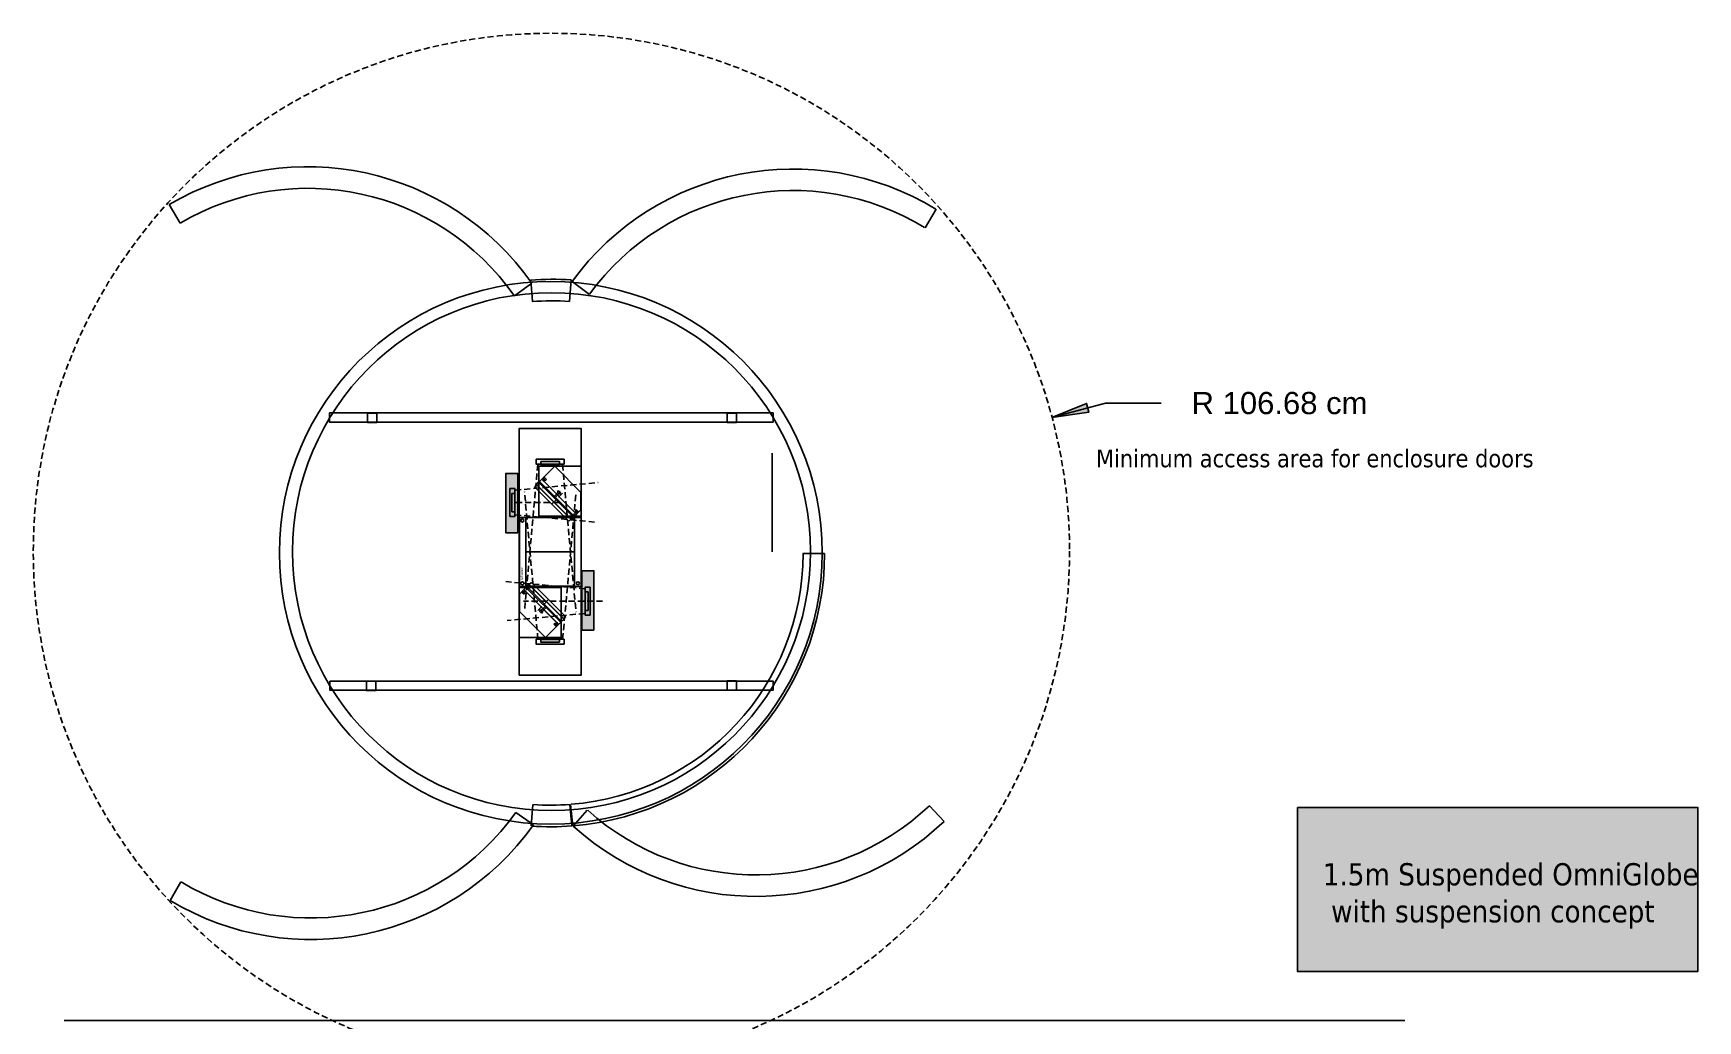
# Model space of a CAD drawing. Extents: x -131 to 377, y 20 to 594.
# Drawn here: x 15 to 357.7, y 391 to 594.4 of the extents above; entities that cross this region are included whole.
import ezdxf
from ezdxf.enums import TextEntityAlignment as Align

# ---------------------------------------------------------------- set-up
doc = ezdxf.new("R2010")
doc.units = 0
doc.header["$MEASUREMENT"] = 0
doc.linetypes.add('DASHED', pattern=[1.905, 1.27, -0.635])
doc.layers.add('BASE', color=7, linetype='Continuous')
doc.layers.add('PROJECTORS', color=7, linetype='Continuous')
doc.styles.add('ARIAL', font='arial.ttf')
doc.styles.add('TAHOMA', font='tahoma.ttf')

# ---------------------------------------------------------------- blocks, each defined once
blk = doc.blocks.new('LONGARROW')
at = {"layer": 'BASE', "linetype": 'Continuous'}
blk.add_hatch(color=0, dxfattribs=at).paths.add_polyline_path([(0, 0), (5.08, -0.635), (5.08, 0.635)])
at = {"layer": 'BASE', "color": 0, "linetype": 'Continuous'}
blk.add_lwpolyline([(0, 0), (5.08, -0.635), (5.08, 0.635)], close=True, dxfattribs=at)

msp = doc.modelspace()

# ---------------------------------------------------------------- hatches: boundary and pattern name
at = {"layer": 'BASE', "linetype": 'Continuous'}
for color, points in [(253, [(114.75, 491.53), (112.28, 491.53), (112.28, 503.77), (114.75, 503.77)]), (253, [(130.42, 471.46), (127.96, 471.46), (127.96, 483.7), (130.42, 483.7)]), (254, [(275.3, 434.98), (357.68, 434.98), (357.68, 401.15), (275.3, 401.15)])]:
    msp.add_hatch(color=color, dxfattribs=at).paths.add_polyline_path(points)

# ---------------------------------------------------------------- linework, layer by layer
at = {"layer": 'BASE', "color": 7, "linetype": 'Continuous'}
for p, q in [((224.73, 515.31), (235.77, 518.26)), ((235.77, 518.26), (247.2, 518.26)), ((167.14, 487.6), (167.14, 507.92)), ((119.66, 502.55), (122.35, 505.25)), ((122.35, 505.25), (127.74, 499.86)), ((118.18, 500.98), (118.61, 501.41)), ((125.27, 493.9), (118.18, 500.98)), ((119.04, 501.93), (118.59, 501.48)), ((118.59, 501.48), (125.77, 494.3)), ((118.61, 501.41), (125.69, 494.33)), ((126.22, 494.75), (119.04, 501.93)), ((119.66, 502.55), (119.21, 502.1)), ((119.21, 502.1), (126.4, 494.92)), ((119.45, 501.86), (119.28, 501.69)), ((119.28, 501.69), (119.43, 501.54)), ((119.43, 501.54), (119.6, 501.71)), ((119.6, 501.71), (119.45, 501.86)), ((126.84, 495.37), (119.66, 502.55)), ((126.84, 495.37), (119.66, 502.55)), ((120.05, 502.47), (119.9, 502.31)), ((119.9, 502.31), (120.05, 502.16)), ((120.09, 502.66), (119.98, 502.55)), ((119.98, 502.55), (120.28, 502.25)), ((120.21, 502.9), (120.03, 502.72)), ((120.03, 502.72), (120.45, 502.3)), ((120.2, 502.32), (120.05, 502.47)), ((120.05, 502.16), (120.2, 502.32)), ((120.39, 502.36), (120.09, 502.66)), ((120.63, 502.48), (120.21, 502.9)), ((120.28, 502.25), (120.39, 502.36)), ((120.45, 502.3), (120.63, 502.48)), ((123.05, 499.83), (122.1, 498.89)), ((122.1, 498.89), (122.28, 498.7)), ((122.28, 498.7), (123.23, 499.65)), ((122.88, 500), (123.41, 499.47)), ((123.23, 499.65), (123.05, 499.83)), ((127.74, 499.86), (127.74, 496.27)), ((116.38, 480.53), (116.38, 494.66)), ((116.38, 494.66), (126.42, 494.66)), ((125.69, 494.33), (125.27, 493.9)), ((125.77, 494.3), (126.22, 494.75)), ((126.02, 495.29), (125.85, 495.12)), ((125.85, 495.12), (126, 494.97)), ((126, 494.97), (126.17, 495.14)), ((126.17, 495.14), (126.02, 495.29)), ((126.4, 494.92), (126.84, 495.37)), ((126.42, 494.66), (126.42, 480.53)), ((126.64, 495.9), (126.47, 495.74)), ((126.47, 495.74), (126.62, 495.59)), ((126.66, 496.09), (126.56, 495.98)), ((126.56, 495.98), (126.86, 495.68)), ((126.79, 496.33), (126.61, 496.15)), ((126.61, 496.15), (127.02, 495.73)), ((126.62, 495.59), (126.79, 495.75)), ((126.79, 495.75), (126.64, 495.9)), ((126.96, 495.79), (126.66, 496.09)), ((127.2, 495.91), (126.79, 496.33)), ((127.74, 496.27), (126.84, 495.37)), ((126.86, 495.68), (126.96, 495.79)), ((127.02, 495.73), (127.2, 495.91)), ((126.42, 487.6), (116.38, 487.6)), ((115.07, 478.92), (115.97, 479.82)), ((116.42, 480.27), (115.97, 479.82)), ((115.97, 479.82), (123.16, 472.63)), ((115.97, 479.82), (123.15, 472.64)), ((126.42, 480.53), (116.38, 480.53)), ((123.6, 473.09), (116.42, 480.27)), ((117.04, 480.89), (116.59, 480.44)), ((116.59, 480.44), (123.77, 473.26)), ((116.81, 480.21), (116.64, 480.04)), ((116.64, 480.04), (116.79, 479.9)), ((116.79, 479.9), (116.96, 480.06)), ((116.96, 480.06), (116.81, 480.21)), ((124.22, 473.71), (117.04, 480.89)), ((117.12, 480.86), (117.55, 481.29)), ((124.2, 473.78), (117.12, 480.86)), ((117.55, 481.29), (124.63, 474.2)), ((115.07, 475.33), (115.07, 478.92)), ((115.79, 479.45), (115.61, 479.27)), ((115.61, 479.27), (116.03, 478.86)), ((116.21, 479.04), (115.79, 479.45)), ((115.96, 479.5), (115.85, 479.4)), ((115.85, 479.4), (116.15, 479.1)), ((116.26, 479.2), (115.96, 479.5)), ((116.19, 479.6), (116.03, 479.43)), ((116.03, 479.43), (116.18, 479.28)), ((116.03, 478.86), (116.21, 479.04)), ((116.15, 479.1), (116.26, 479.2)), ((116.18, 479.28), (116.34, 479.45)), ((116.34, 479.45), (116.19, 479.6)), ((120.53, 476.48), (119.58, 475.54)), ((120.71, 476.3), (120.53, 476.48)), ((120.46, 469.94), (115.07, 475.33)), ((119.93, 475.19), (119.4, 475.72)), ((119.58, 475.54), (119.77, 475.35)), ((119.77, 475.35), (120.71, 476.3)), ((122.54, 472.94), (122.42, 472.83)), ((122.84, 472.64), (122.54, 472.94)), ((122.77, 473.03), (122.61, 472.87)), ((122.92, 472.88), (122.77, 473.03)), ((123.15, 472.64), (123.6, 473.09)), ((123.39, 473.65), (123.21, 473.47)), ((123.21, 473.47), (123.36, 473.32)), ((123.36, 473.32), (123.53, 473.5)), ((123.53, 473.5), (123.39, 473.65)), ((123.77, 473.26), (124.22, 473.71)), ((124.63, 474.2), (124.2, 473.78)), ((123.15, 472.64), (120.46, 469.94)), ((122.37, 472.88), (122.19, 472.7)), ((122.19, 472.7), (122.6, 472.29)), ((122.78, 472.47), (122.37, 472.88)), ((122.42, 472.83), (122.72, 472.53)), ((122.6, 472.29), (122.78, 472.47)), ((122.61, 472.87), (122.76, 472.72)), ((122.72, 472.53), (122.84, 472.64)), ((122.76, 472.72), (122.92, 472.88)), ((297.37, 391.05), (21.35, 391.05))]:
    msp.add_line(p, q, dxfattribs=at)
at = {"layer": 'BASE', "color": 7, "linetype": 'DASHED'}
for p, q in [((118.87, 505.63), (116.11, 475.26)), ((123.96, 505.61), (126.73, 475.19)), ((114.16, 500.31), (131.3, 501.87)), ((114.35, 497.76), (123.76, 497.76)), ((118.89, 469.58), (116.12, 500)), ((121.78, 497.5), (123.98, 499.69)), ((123.98, 469.6), (126.74, 499.97)), ((114.16, 495.24), (130.55, 493.75)), ((128.64, 479.99), (112.31, 481.48)), ((132.2, 477.44), (115.94, 477.44)), ((121.03, 477.69), (118.84, 475.5)), ((128.59, 474.91), (112.58, 473.46))]:
    msp.add_line(p, q, dxfattribs=at)
at = {"layer": 'BASE', "color": 7, "linetype": 'Continuous'}
for points in [[(167.29, 514.3), (76, 514.3), (76, 516.22), (167.29, 516.22)], [(83.77, 516.19), (85.7, 516.19), (85.7, 514.28), (83.77, 514.28)], [(157.85, 516.19), (159.78, 516.19), (159.78, 514.28), (157.85, 514.28)], [(115.06, 462.2), (115.06, 513.02), (127.76, 513.02), (127.76, 462.2)], [(114.75, 491.53), (112.28, 491.53), (112.28, 503.77), (114.75, 503.77)], [(124.27, 505.64), (118.55, 505.64), (118.55, 506.67), (124.27, 506.67)], [(119.11, 494.94), (119.11, 505.27), (127.76, 505.27), (127.76, 494.94)], [(119.51, 506.24), (123.31, 506.24), (123.31, 505.63), (119.51, 505.63)], [(113.11, 494.92), (113.11, 500.63), (114.14, 500.63), (114.14, 494.92)], [(113.55, 495.84), (113.55, 499.64), (114.15, 499.64), (114.15, 495.84)], [(115.07, 480.48), (115.07, 494.7), (127.79, 494.7), (127.79, 480.48)], [(130.42, 471.46), (127.96, 471.46), (127.96, 483.7), (130.42, 483.7)], [(115.04, 469.94), (115.04, 480.27), (123.69, 480.27), (123.69, 469.94)], [(128.61, 474.58), (128.61, 480.3), (129.64, 480.3), (129.64, 474.58)], [(128.62, 475.54), (128.62, 479.34), (129.23, 479.34), (129.23, 475.54)], [(124.26, 468.56), (118.55, 468.56), (118.55, 469.59), (124.26, 469.59)], [(123.31, 468.97), (119.51, 468.97), (119.51, 469.58), (123.31, 469.58)], [(76.05, 461), (167.29, 461), (167.29, 459.09), (76.05, 459.09)], [(83.59, 460.94), (85.52, 460.94), (85.52, 459.03), (83.59, 459.03)], [(157.85, 461.03), (159.78, 461.03), (159.78, 459.12), (157.85, 459.12)], [(275.3, 434.98), (357.68, 434.98), (357.68, 401.15), (275.3, 401.15)]]:
    msp.add_lwpolyline(points, close=True, dxfattribs=at)
at = {"layer": 'BASE', "color": 7, "linetype": 'DASHED'}
msp.add_circle((121.67, 487.75), 106.68, dxfattribs=at)
at = {"layer": 'BASE', "color": 9, "linetype": 'Continuous'}
msp.add_circle((121.69, 487.65), 53.34, dxfattribs=at)
at = {"layer": 'BASE', "color": 7, "linetype": 'Continuous'}
for centre in [(115.69, 494.06), (115.69, 481.13), (127.12, 481.13)]:
    msp.add_circle(centre, 0.318, dxfattribs=at)
for centre, start, end in [((123.14, 499.73), 314.5145, 133.5434), ((119.67, 475.45), 134.5145, 313.5434)]:
    msp.add_arc(centre, 0.38, start, end, dxfattribs=at)
at = {"layer": 'PROJECTORS', "color": 5, "linetype": 'Continuous'}
for p, q in [((45.21, 555.3), (42.96, 559.14)), ((198.62, 554.36), (200.85, 558.17)), ((114.05, 540.32), (117.62, 542.92)), ((129.51, 540.65), (125.92, 543.28)), ((173.46, 487.28), (177.91, 487.27)), ((125.62, 435.57), (126.05, 431.18)), ((199.48, 435.32), (202.54, 432.08)), ((114.33, 433.94), (117.95, 431.35)), ((129.03, 434.43), (126.15, 431.09)), ((45.35, 419.62), (43.16, 415.8))]:
    msp.add_line(p, q, dxfattribs=at)
at = {"layer": 'PROJECTORS', "color": 7, "linetype": 'Continuous'}
for p, q in [((117.78, 539.16), (117.4, 543.58)), ((125.39, 539.2), (125.73, 543.62)), ((117.86, 435.48), (117.49, 431.14)), ((125.48, 435.58), (125.86, 431.15))]:
    msp.add_line(p, q, dxfattribs=at)
msp.add_circle((121.55, 487.41), 55.88, dxfattribs=at)
at = {"layer": 'PROJECTORS', "color": 5, "linetype": 'Continuous'}
for centre, radius, start, end in [((71.52, 510.67), 56.26, 35, 120.5), ((171.43, 510.21), 56.26, 58.5, 144), ((71.52, 510.67), 51.82, 35, 120.5), ((171.43, 510.21), 51.82, 58.5, 144), ((121.66, 487.27), 51.82, 274.5, 0), ((121.66, 487.27), 56.26, 274.5, 0), ((163.81, 472.89), 51.82, 228, 313.5), ((72.15, 464.02), 51.82, 239, 324.5), ((163.81, 472.89), 56.26, 228, 313.5), ((72.15, 464.02), 56.26, 239, 324.5)]:
    msp.add_arc(centre, radius, start, end, dxfattribs=at)
at = {"layer": 'PROJECTORS', "color": 7, "linetype": 'Continuous'}
for centre, radius, start, end in [((121.79, 487.49), 56.26, 86, 94.5), ((121.79, 487.49), 51.82, 86, 94.5), ((121.47, 487.24), 51.82, 266, 274.5), ((121.47, 487.24), 56.26, 266, 274.5)]:
    msp.add_arc(centre, radius, start, end, dxfattribs=at)

# ---------------------------------------------------------------- block references
at = {"layer": 'BASE', "color": 7, "linetype": 'Continuous', "xscale": 1.5, "yscale": 1.5, "rotation": 14.97283888317299}
msp.add_blockref('LONGARROW', (224.73, 515.31), dxfattribs=at)

# ---------------------------------------------------------------- texts
at = {"layer": 'BASE', "color": 7, "linetype": 'Continuous', "style": 'ARIAL'}
msp.add_text('R 106.68 cm', height=4.572, dxfattribs=at).set_placement((271.58, 518.26), align=Align.MIDDLE_CENTER)
at = {"layer": 'BASE', "color": 7, "linetype": 'Continuous', "style": 'TAHOMA'}
msp.add_text('Minimum access area for enclosure doors', height=3.6576, dxfattribs=at).set_placement((233.79, 505.03))
at = {"layer": 'BASE', "color": 7, "linetype": 'DASHED', "style": 'TAHOMA'}
msp.add_text('ref screw', height=0.457, rotation=90, dxfattribs=at).set_placement((115.82, 481.78))
at = {"layer": 'BASE', "color": 7, "linetype": 'Continuous', "insert": (280.49, 409.98), "char_height": 3.6576, "attachment_point": 7, "style": 'TAHOMA'}
msp.add_mtext('\\C7;\\H4.572;\\fTahoma|b0|i0;1.5m Suspended OmniGlobe\\P\\H4.572; with suspension concept\\H4.572;  \\H4.572;', dxfattribs=at)

doc.saveas('drawing.dxf')
